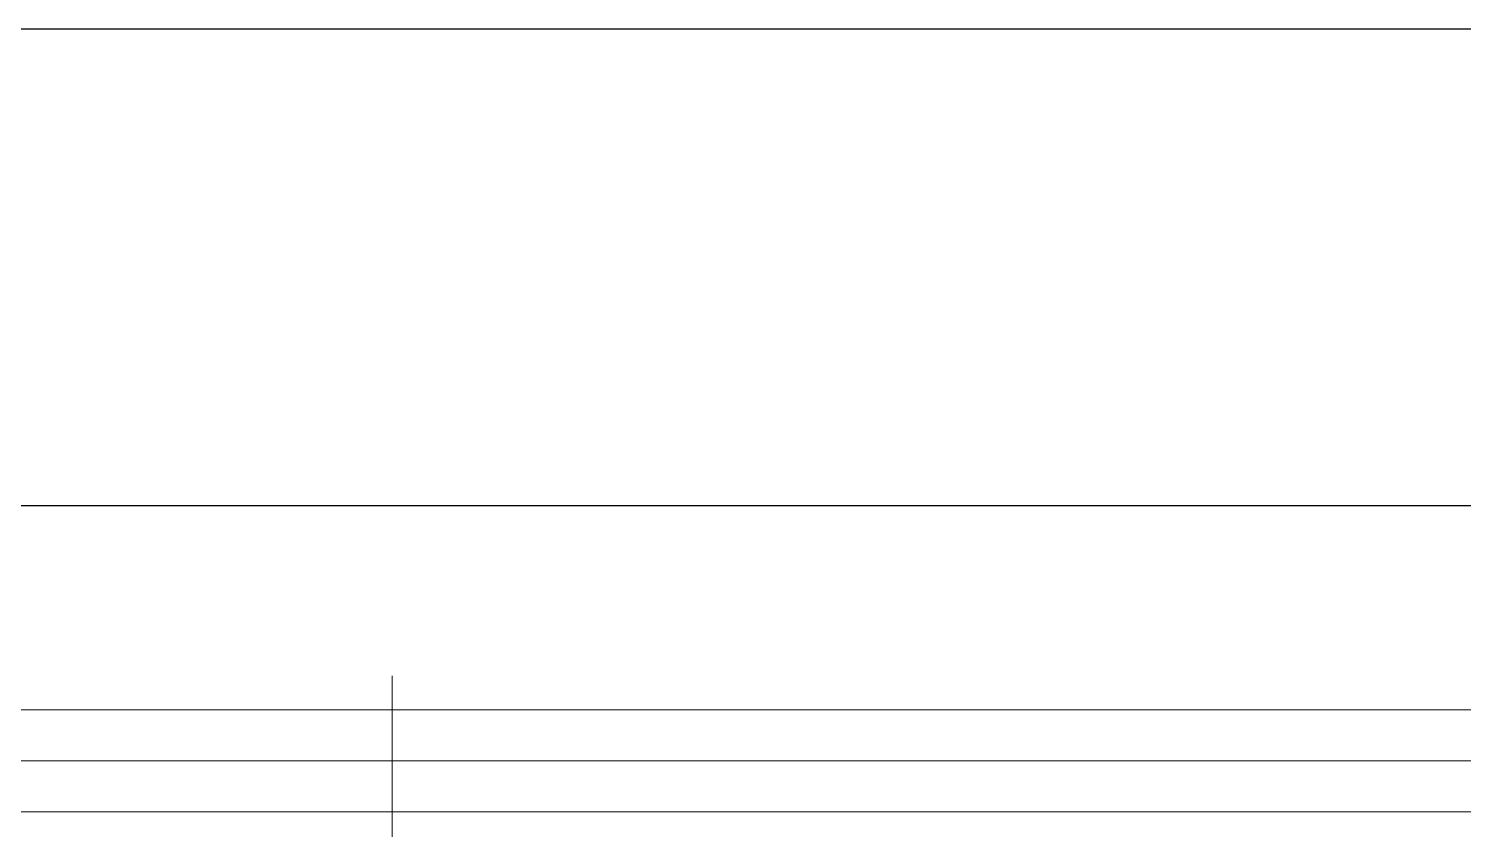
# Model space of a CAD drawing. Header units: millimetres. Extents: x -1336 to 24201, y -1370 to 16142.
# Drawn here: x 3730 to 4994, y 14215 to 14920 of the extents above; entities that cross this region are included whole.
import ezdxf

# ---------------------------------------------------------------- set-up
doc = ezdxf.new("R2010")
doc.units = ezdxf.units.MM
doc.layers.add('A-GLAZ', color=7, linetype='Continuous', lineweight=13)

msp = doc.modelspace()

# ---------------------------------------------------------------- linework, layer by layer
at = {"color": 7}
for p, q in [((1759, 14920), (8740, 14920)), ((2210, 14500), (8190, 14500))]:
    msp.add_line(p, q, dxfattribs=at)
at = {"layer": 'A-GLAZ'}
for p, q in [((4050, 14200), (4050, 14350)), ((1850, 14320), (7350, 14320)), ((1850, 14275), (7350, 14275)), ((1850, 14230), (7350, 14230))]:
    msp.add_line(p, q, dxfattribs=at)

doc.saveas('drawing.dxf')
